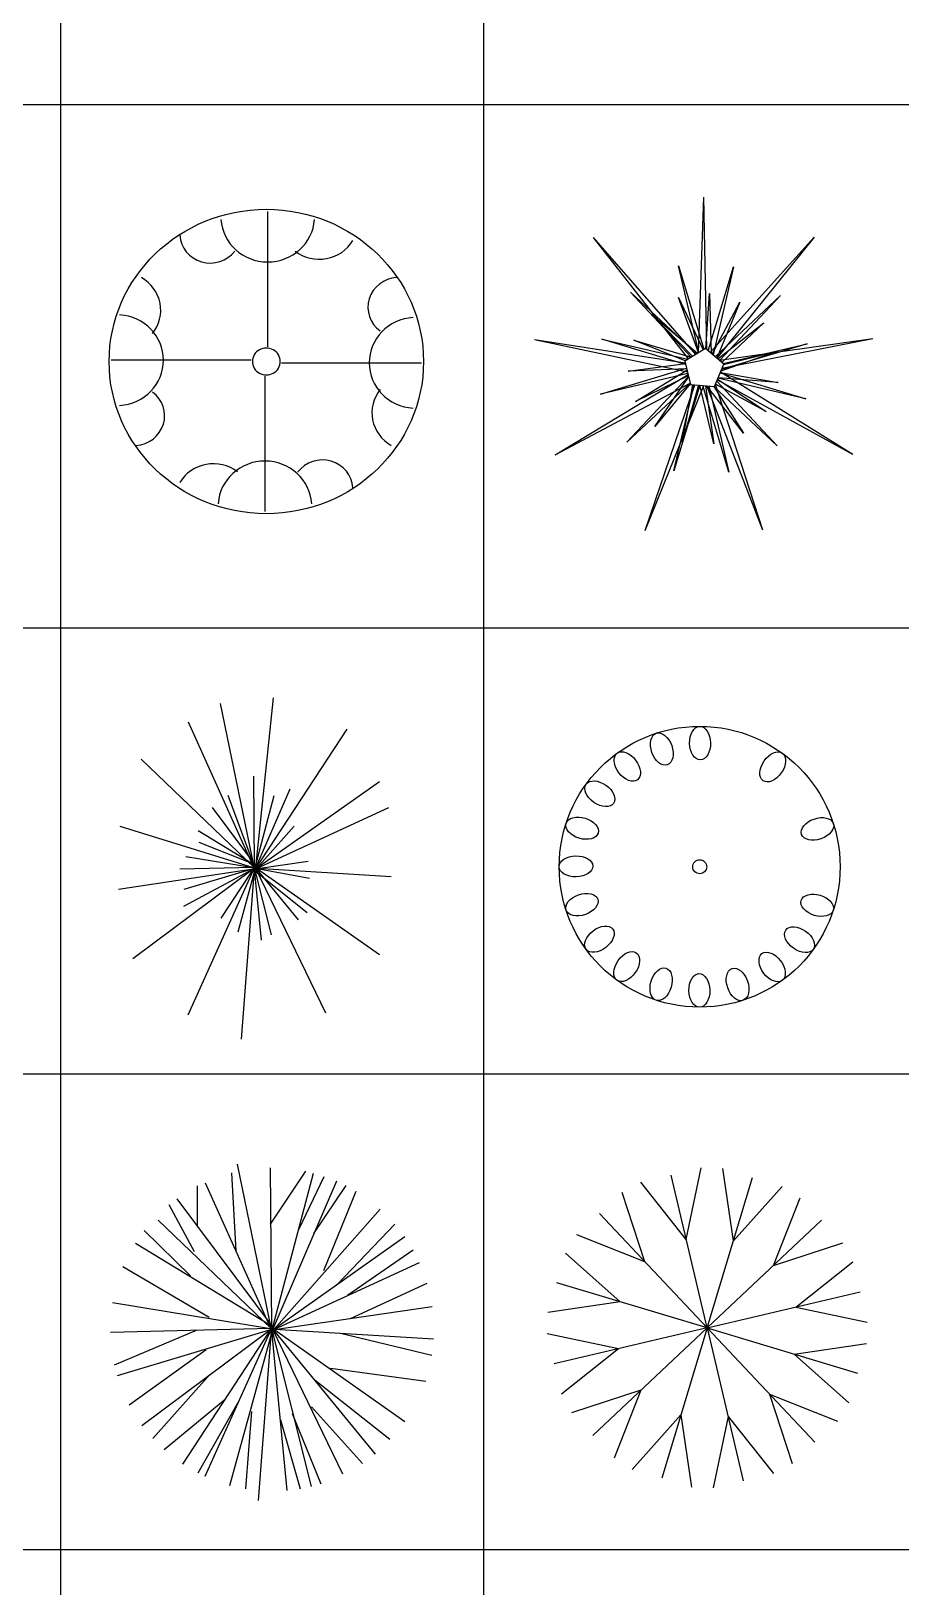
# Model space of a CAD drawing. Header units: millimetres. Extents: x -4017 to 59953, y -688 to 66564.
# Drawn here: x 32919 to 37128, y 18640 to 26172 of the extents above; entities that cross this region are included whole.
import ezdxf

# ---------------------------------------------------------------- set-up
doc = ezdxf.new("R2010")
doc.units = ezdxf.units.MM
doc.layers.add('www.cad-blocks.net', color=7, linetype='Continuous')
doc.styles.get("Standard").update_dxf_attribs({"font": 'arial.ttf'})

# ---------------------------------------------------------------- blocks, each defined once
blk = doc.blocks.new('A$C516926BB')
for p, q in [((35.5196261696467, 38.51941162519506), (35.51962616964624, -2.748136921582045e-06)), ((37.56711555841071, 38.51941162519506), (37.56711555841048, -2.748136921582045e-06)), ((7.570399702672148e-07, 16.44097174518174), (60.31176071131881, 16.44097174518174)), ((7.570399702672148e-07, 13.90716133569913), (62.41206010361452, 13.90716133569913)), ((7.570399702672148e-07, 11.74766378706681), (60.31176071131881, 11.74766378706681)), ((7.570399702672148e-07, 9.444199727758132), (62.41206010361452, 9.444199727757677))]:
    blk.add_line(p, q)
blk = doc.blocks.new('A$C29F56A11')
for p, q in [((0.7671888232991932, 0.8073466483724587), (0.7671888232991932, 1.463451002164902)), ((0.6875050452724736, 0.7430362601712659), (0.0103118539989282, 0.7430362601712659)), ((0.8335663084753833, 0.730144345744975), (1.510759499748929, 0.730144345744975)), ((0.7538825304486636, 0.6658339575437822), (0.7538825304486636, 0.0097296037513388))]:
    blk.add_line(p, q)
for centre, major_axis, ratio, start_param, end_param in [((0.7605356768738147, 0.7365903029581204), (0.7605356674284849, 4.80329680885388e-12), 0.9688584620272679, 3.141592653583274, 9.42477796076286), ((0.7671888232991932, 1.438210403437097), (0.2266267342802971, 2.953994258987239e-11), 0.9688584620265558, 3.202448241993861, 6.222329718506447), ((0.489201210430565, 1.356813276509229), (0.1481153284331378, 3.547726013831181e-12), 0.9688584620257934, 3.205365587959047, 5.637657708359034), ((1.016600479331828, 1.415319080137806), (0.1894357103544801, 6.429052039569909e-13), 0.968858462027022, 4.051036046943272, 5.749411126174619), ((0.05999085657117575, 0.9846808536467506), (0.1894357103544824, 2.326630341471569e-13), 0.9688584620268628, -0.661352933439783, 1.037022145792605), ((1.40069417046152, 0.9994749968113865), (-0.1481153284328618, 2.954685818583955e-12), 0.9688584620283305, -1.507023392381206, 0.9252687280197751), ((0.03636374879783943, 0.7430362601712659), (0.2266267342804439, 3.048824642701761e-11), 0.968858462026459, -1.509940738386124, 1.509940738125441), ((1.48470760494979, 0.730144345744975), (0.2266267342802166, 3.048718968086977e-11), 0.9688584620273752, 1.63165191520273, 4.651533391716182), ((0.7605356768738147, 0.7365903029581204), (0.06729623038199863, 3.400140614406845e-12), 0.9688584620288434, 1.570796326745945, 4.712388980335739), ((0.7605356768738147, 0.7365903029581204), (0.067296230382226, 1.569427774144766e-12), 0.9688584620255699, 4.712388980362094, 7.853981633951888), ((0.1203771832861094, 0.473705609104627), (0.1481153284331739, 3.876509445056144e-12), 0.9688584620249229, -1.507023392426025, 0.925268727976678), ((1.461080497176681, 0.4884997522692629), (-0.1894357103544724, 2.173037410577679e-12), 0.968858462025998, -0.6613529334274114, 1.037022145804878), ((0.5044708744160289, 0.05786152577843495), (0.1894357103544801, 6.429052039569909e-13), 0.968858462027022, 0.9094433933534796, 2.607818472584825), ((0.7538825304486636, 0.03497020247914406), (0.2266267342801832, 2.680902800207618e-15), 0.9688584620270426, 0.06085558853859152, 3.080737065051177), ((1.031870143317292, 0.1163673294070122), (0.1481153284331378, 3.547726013831181e-12), 0.9688584620257934, 0.0637729343692548, 2.496065054769241)]:
    blk.add_ellipse(centre, major_axis=major_axis, ratio=ratio, start_param=start_param, end_param=end_param)
blk = doc.blocks.new('A$C786925C6')
for p, q in [((0.8176314738759629, 1.613049550503092), (0.7918096085709294, 0.8595592037513597)), ((0.8176314738759629, 1.613049550503092), (0.8326840435888698, 0.8759690960655462)), ((0.2835525202549434, 1.417688612201573), (0.778675854052608, 0.851514611017592)), ((0.2835525202549434, 1.417688612201573), (0.7433955137698831, 0.8299049510426357)), ((1.352335324724208, 1.419405502599602), (0.850202373913362, 0.8610006936830814)), ((1.352335324724208, 1.419405502599602), (0.8814165168348609, 0.8343300097449173)), ((0.7954315270812913, 0.8617776752012105), (0.6972946452397082, 1.281243769251432)), ((0.6972946452397082, 1.281243769251432), (0.8198633037620766, 0.8767424511158879)), ((0.8405718868768872, 0.8692293891303962), (0.9633754145891089, 1.275151650813768)), ((0.9633754145891089, 1.275151650813768), (0.8639351742024246, 0.8492668082769796)), ((0.7585973421644212, 0.839216265504092), (0.4638158792211016, 1.153479362313647)), ((0.4638158792211016, 1.153479362313647), (0.7831186148816869, 0.8542358588890693)), ((0.8289152710756298, 0.879189294696971), (0.846780243182593, 1.146983540502561)), ((0.846780243182593, 1.146983540502561), (0.8548397333456705, 0.8570383376415975)), ((0.8745338534467919, 0.8402108484458495), (1.190762059953613, 1.136835385216045)), ((1.190762059953613, 1.136835385216045), (0.8957681665003747, 0.8220673532503042)), ((0.7935982992112258, 0.8606547996662357), (0.695795066234723, 1.126714441827289)), ((0.695795066234723, 1.126714441827289), (0.8165050628228983, 0.8746854855573929)), ((0.8601951456707866, 0.8524624468439015), (0.9929562538818573, 1.104089101847421)), ((0.9929562538818573, 1.104089101847421), (0.8816458661533488, 0.8341340439835676)), ((0.7643932501787276, 0.8427663333391138), (0.5661074318254578, 1.046786517124247)), ((0.5661074318254578, 1.046786517124247), (0.7884532406555991, 0.8575033854515368)), ((0.8862329508049243, 0.8302146448500025), (1.1090479381553, 1.005447963989127)), ((1.1090479381553, 1.005447963989127), (0.9066555101421727, 0.8127647463627454)), ((-5.811807568534277e-08, 0.9247342419243978), (0.7393509713472213, 0.7680828656846188)), ((-5.811807568534277e-08, 0.9247342419243978), (0.7289377841707392, 0.8114969106572971)), ((0.7308661014876634, 0.8034574840391997), (0.3254995632919417, 0.9260927996615465)), ((0.3254995632919417, 0.9260927996615465), (0.741756056002032, 0.8289007621813198)), ((0.4801415101094335, 0.9210200306947627), (0.7583864044158872, 0.8390870634289058)), ((0.7293084852919947, 0.8212764658017022), (0.4801415101094335, 0.9210200306947627)), ((1.637470198411393, 0.9273646706215004), (0.8951996850341857, 0.8225530878621612)), ((1.637470198411393, 0.9273646706215004), (0.9067874336565183, 0.7830841821714785)), ((0.8268036848032807, 0.8809935233284705), (0.7269400452137234, 0.8198257659473711)), ((0.9158372619629063, 0.8049194692573565), (0.8268036848032807, 0.8809935233284705)), ((1.17498198912449, 0.8681160757907946), (0.90171813367715, 0.7708530528159372)), ((1.318526513373854, 0.9033567041262813), (0.9046596348894127, 0.7779502618791412)), ((0.9119549758318044, 0.8082366587314027), (1.318526513373854, 0.9033567041262813)), ((0.9147738539863894, 0.802353694786234), (1.17498198912449, 0.8681160757907946)), ((0.09965114152714705, 0.3648452680995433), (0.7427611931436786, 0.7538651703077903)), ((0.3194074426380666, 0.6600121271260377), (0.7350628798949401, 0.7859605233250022)), ((0.741581725798369, 0.758782535942828), (0.3194074426380666, 0.6600121271260377)), ((0.4527615899355624, 0.771161150594935), (0.7297568986234637, 0.8080819070962661)), ((0.7360222994780088, 0.7819605678444077), (0.4527615899355624, 0.771161150594935)), ((0.4887019082154893, 0.6231218386201363), (0.7374295630659162, 0.7760934876109786)), ((0.7269400452137234, 0.8198257659473711), (0.7542544988766622, 0.7059479587985606)), ((0.8709993992058571, 0.6967353607974474), (0.9158372619629063, 0.8049194692573565)), ((0.8982845502910095, 0.7625685554110078), (1.312434392719979, 0.637276031591)), ((0.8990211147581704, 0.764345726860256), (1.179357810353849, 0.715839368344632)), ((1.539618318631028, 0.3671584282740241), (0.8998519640767881, 0.7663503873889113)), ((0.09965114152714705, 0.3648452680995433), (0.752658854633637, 0.7126004245531021)), ((0.4471718960580802, 0.4265334460342274), (0.7450392646794626, 0.7443675690037708)), ((0.7525644411955454, 0.7129940474856085), (0.4471718960580802, 0.4265334460342274)), ((0.7440103916583212, 0.7486570856535764), (0.4887019082154893, 0.6231218386201363)), ((0.5358782153678021, -3.594641384552233e-08), (0.7760301979501492, 0.7042295902770093)), ((0.5358782153678021, -3.594641384552233e-08), (0.8185207772203285, 0.7008765647947257)), ((0.5817480574291949, 0.5024994367049658), (0.7456533691311051, 0.7418072809937257)), ((0.7536066890531856, 0.70864876924702), (0.5817480574291949, 0.5024994367049658)), ((0.6745585414391826, 0.2882171804365043), (0.7717721148969758, 0.7045656050179332)), ((0.79984607510778, 0.702350226795943), (0.6745585414391826, 0.2882171804365043)), ((0.715811513084418, 0.4301506539616184), (0.7662940319978588, 0.7049978926411313)), ((0.7930730262889938, 0.702884703040354), (0.715811513084418, 0.4301506539616184)), ((0.7542544988766622, 0.7059479587985606), (0.8709993992058571, 0.6967353607974474)), ((0.8677114857530341, 0.41858525219277), (0.7990878215741759, 0.7024100622584228)), ((0.9406393107722124, 0.2821250619990678), (0.8136358741355707, 0.7012620432901713)), ((0.8272149877964239, 0.700190485430312), (0.8677114857530341, 0.41858525219277)), ((1.104565667428233, 0.0009135023526596342), (0.8339623012093398, 0.6996580400232233)), ((1.011183090216718, 0.4698029944361224), (0.8342372494926167, 0.6996363432469934)), ((0.8431238348541683, 0.698935083163633), (0.9406393107722124, 0.2821250619990678)), ((1.17411807680719, 0.4098894689366261), (0.8677722732811617, 0.6969900204335318)), ((0.8682305906552301, 0.6969538535972788), (1.011183090216718, 0.4698029944361224)), ((1.104565667428233, 0.0009135023526596342), (0.874907993071929, 0.706165956198447)), ((1.121418782636056, 0.5749478677560091), (0.8756233864760361, 0.7078920464714429)), ((0.8814353685384049, 0.7219151077440529), (1.17411807680719, 0.4098894689366261)), ((1.539618318631028, 0.3671584282740241), (0.8839773188185518, 0.7280482864621263)), ((0.885908314279277, 0.7327073627259324), (1.121418782636056, 0.5749478677560091)), ((1.312434392719979, 0.637276031591), (0.8874797907299126, 0.7364989970610623)), ((1.179357810353849, 0.715839368344632), (0.8882183986133896, 0.7382810988224264))]:
    blk.add_line(p, q)
blk = doc.blocks.new('A$C20FE4B76')
for p, q in [((0.493278485817882, 1.62618740097696), (0.6571361115022682, 0.8273245540910921)), ((0.6653853236125542, 0.831719168481186), (0.7508904433686894, 1.652417354978752)), ((0.3383297989223593, 1.536684717917296), (0.6571361115022682, 0.8273245540910921)), ((0.6653853236125542, 0.8272106919878297), (1.107679988532936, 1.500761533624654)), ((0.6572605469514201, 0.8318313130287152), (0.1102184016860974, 1.355576696987555)), ((0.6542437474017788, 1.273316667770132), (0.6579360139367054, 0.8362276449745423)), ((0.8289462534489758, 1.210897588043053), (0.6579360139367054, 0.8139184595677307)), ((1.263856385299732, 1.246499005869964), (0.6690775901474808, 0.8272106919878297)), ((0.6653853236125542, 0.8183492037078395), (0.5315568558728501, 1.179649182003004)), ((0.6579360139367054, 0.8139184595677307), (0.754582709903616, 1.179649182003004)), ((0.4535010457925637, 1.121660846416034), (0.6765268998231022, 0.8227799478477209)), ((0.6690775901474808, 0.8272106919878297), (1.308422690142379, 1.121660846416034)), ((0.007449337731031846, 1.032424104788788), (0.6690775901474808, 0.8272884243410772)), ((0.3865868119225979, 1.010114919381977), (0.650486704261084, 0.8495976097478888)), ((0.6579360139367054, 0.8139184595677307), (0.8512294058702992, 1.032424104788788)), ((0.650486704261084, 0.8495976097478888), (0.3902790784575245, 0.9521265837950068)), ((0.6542437474017788, 0.831719168481186), (0.2973894256315361, 0.8227799478477209)), ((0.3271218877287083, 0.8852767599280469), (0.6542437474017788, 0.831719168481186)), ((0.6579360139367054, 0.831719168481186), (0.7396840905521458, 0.5060983403661794)), ((0.661628280471632, 0.831719168481186), (0.869820291756696, 0.5774566407264956)), ((0.6728346332881756, 0.8272884243410772), (0.9181436397402649, 0.8629675745212353)), ((0.6728346332881756, 0.8272884243410772), (2.805541043926496e-08, 0.7246817179407117)), ((0.07046554100497815, 0.3916057252504288), (0.6534452515786597, 0.8271503868820673)), ((0.3159803115179329, 0.6443841969469304), (0.6579360139367054, 0.8272884243410772)), ((0.6579360139367054, 0.8272884243410772), (0.3159803115179329, 0.7246817179407117)), ((0.3383297989223593, 0.1178921307648579), (0.6571361115022682, 0.8272522945910623)), ((0.4981321272409787, 0.5863958613599607), (0.6467944377261574, 0.8139184595677307)), ((0.579880203856419, 0.5194683051395259), (0.6579360139367054, 0.8049792389342656)), ((0.6572605469514201, 0.8227455356534392), (0.5944395439928485, 3.553486749297008e-08)), ((0.6579360139367054, 0.8227799478477209), (0.6913607425688042, 0.4793584108194864)), ((0.6579360139367054, 0.8183492037078395), (0.9143865965993427, 0.6131357909066537)), ((1.0036487594964, 0.1270753855110343), (0.6653853236125542, 0.827366156694552)), ((1.263856385299732, 0.4080778428124177), (0.6690775901474808, 0.827366156694552)), ((1.319564266352927, 0.7871785300210377), (0.6728346332881756, 0.8272884243410772)), ((0.9255929494158863, 0.7782393093875726), (0.6802191663580288, 0.8227799478477209))]:
    blk.add_line(p, q)
blk = doc.blocks.new('A$C1680341F')
for centre, major_axis, ratio, start_param, end_param in [((0.6798071595551392, 0.6798068776781747), (-0.6798071539632311, 6.743643119970126e-07), 0.9999996362022686, 3.141593645583704, 9.42477895276329), ((0.6815344403094059, 1.278479247123641), (-0.001727281563264631, 0.08113453719440529), 0.6244795350505238, -1.583237452251751e-08, 6.283185291347212), ((0.4964498976655705, 1.249711894571192), (-0.02671471265235457, 0.07662976753420733), 0.624479486018857, -2.31512709225612e-07, 6.283185075666877), ((0.8664499046567471, 1.248644376846414), (0.02342922831580444, 0.07769728621462439), 0.6244794973836927, 2.05872769942772e-07, 6.283185513052356), ((0.3293136413244611, 1.165158268413279), (-0.04908711574240614, 0.06462393864839988), 0.6244793690165314, -3.587718067077361e-07, 6.283184948407779), ((1.033095476736207, 1.163127728774498), (0.04629231680976054, 0.06665447913537229), 0.6244793874052408, 3.489677975476724e-07, 6.283185656147384), ((0.1964861325448055, 1.033095066333772), (-0.06665452356017268, 0.04629227091765478), 0.6244792287381805, -3.489592619310145e-07, 6.283184958220325), ((1.165158726860227, 1.030300268400197), (0.06462398415379822, 0.0490870689273807), 0.624479247128871, 3.587693249151869e-07, 6.283185665948912), ((0.1109694534450227, 0.8664495549624007), (-0.07769732050471195, 0.02342919981468511), 0.624479118760915, -2.058629033907522e-07, 6.283185101316683), ((1.249712383861606, 0.8631640727799095), (0.07662980313649376, 0.02671468077585305), 0.6244791301274789, 2.315206908409806e-07, 6.283185538700277), ((0.08113457231411303, 0.6815341577209892), (0.08113456674533344, 0.001727279329178537), 0.6244790810922565, 3.141592669451764, 9.42477797663135), ((0.6798071595551392, 0.6798068776781747), (0.02403480805150999, 0.02403480805150999), 0.9999999999951763, 5.497787143779727, 11.78097245095931), ((1.278479746796393, 0.6780795974693774), (0.08113456674530767, 0.001727279330389377), 0.6244790810922565, 1.583807329730291e-08, 6.283185323017659), ((0.1099019352488995, 0.4964496824104572), (0.07662980313645974, 0.0267146807757232), 0.6244791301254092, 3.141592885108447, 9.424778192288034), ((1.248644865665483, 0.4931642003939487), (-0.07769732050502494, 0.02342919981364713), 0.6244791187609149, 3.141592447705497, 9.424777754885083), ((0.1944555922502786, 0.3293134869561527), (0.06462398415379822, 0.0490870689273807), 0.624479247128871, 3.141593012359118, 9.424778319538705), ((1.1631281865657, 0.3265186890225777), (-0.06665452356103141, 0.04629227091641827), 0.6244792287365826, 3.141592304600826, 9.424777611780412), ((0.326518842291307, 0.1964860265818515), (0.04629231680976054, 0.06665447913537229), 0.6244793874052408, 3.14159300255759, 9.424778309737176), ((1.030300677786045, 0.1944554869430704), (-0.04908711574185356, 0.0646239386488196), 0.6244793690182262, 3.141592294831677, 9.424777602011265), ((0.4931644143707672, 0.1109693785099353), (0.02342922831580444, 0.07769728621462439), 0.6244794973836927, 3.141592859462564, 9.424778166642149), ((0.6780798788010998, 0.08113450823270796), (-0.001727281563264631, 0.08113453719440529), 0.6244795350505238, 3.141592637757419, 9.424777944937006), ((0.8631644214449352, 0.1099018606191748), (-0.02671471265235457, 0.07662976753420733), 0.624479486018857, 3.141592422077084, 9.42477772925667)]:
    blk.add_ellipse(centre, major_axis=major_axis, ratio=ratio, start_param=start_param, end_param=end_param)
blk = doc.blocks.new('A$C72DE2D92')
for p, q in [((0.6079354710350344, 1.207900407037414), (0.5869554610867453, 1.586422173128085)), ((0.6142961410137104, 1.628224614048122), (0.7783590453400393, 0.8283609626544148)), ((0.7726218074442386, 1.611257871089265), (0.779159949886207, 0.8372752072089042)), ((0.7754630577312582, 1.337409086684829), (0.9458019532853541, 1.594182397810528)), ((0.779159949886207, 0.8149380731517795), (0.9827537698970445, 1.585378429287857)), ((0.4218585657899894, 1.332972791768498), (0.4218585657899894, 1.523140812488464)), ((0.4591533364766747, 1.538609803249756), (0.7783590453400393, 0.8283609626544148)), ((1.0943811707225, 1.546685165354575), (0.779159949886207, 0.8149380731517795)), ((0.9131560761395576, 1.315149782370099), (1.035104761676166, 1.569580480611648)), ((0.9838510314257292, 1.292812648322069), (1.141361191091619, 1.524430881748913)), ((0.4070061394056665, 1.203464112121083), (0.284678801409882, 1.432400767495437)), ((0.3220340638122252, 1.461358349623652), (0.7977741261809115, 0.8238106629844424)), ((1.03223491825338, 1.114115575911001), (1.188829083580686, 1.497858676278383)), ((0.7784836366799937, 0.8328733675987223), (0.2307561643351619, 1.357274892646501)), ((0.779159949886207, 0.8149380731517795), (1.306205843365888, 1.410729278630697)), ((0.388391963110962, 1.087342146946867), (0.1632980426320501, 1.307110901040687)), ((1.09923298137528, 1.047182003500438), (1.37674668539762, 1.338603221054427)), ((0.120888201400021, 1.246519487100841), (0.771701307812009, 0.8506619216909712)), ((1.42532712884713, 1.275897351506273), (0.7903154841155811, 0.8282469579007739)), ((1.147616868202704, 0.9935573158295483), (1.464609641257084, 1.213425330301561)), ((0.4777010946918381, 0.886385770221068), (0.06057273000033092, 1.130640864121233)), ((0.7903154841155811, 0.8282469579007739), (1.49538543023823, 1.152966666359589)), ((1.162534152342232, 0.881871645571664), (1.53316313490086, 1.052221740568939)), ((0.01066527577245324, 0.9579765823000344), (0.7754630577312582, 0.8327610825501779)), ((0.7940772340257354, 0.8283247876340738), (1.557935048392892, 0.9394246533270234)), ((0.7754630577312582, 0.8327610825501779), (5.952279025223106e-08, 0.8133356912701402)), ((0.779159949886207, 0.8327610825501779), (0.9710837985344369, 0.0682855730897245)), ((0.7828568420413831, 0.8327610825501779), (1.281080394103356, 0.2242863436645166)), ((0.4143999237248863, 0.8238106629844424), (0.01904956118255541, 0.6560232170718336)), ((0.779159949886207, 0.8283247876340738), (0.03258603338349531, 0.6043089572328881)), ((0.1527279439371796, 0.3635379228273905), (0.774663561556963, 0.828186577249653)), ((0.3502976415309149, 0.1756520953817926), (0.7680044156568329, 0.8149380731517795)), ((0.4591533364766747, 0.1180397720274868), (0.7783590453400393, 0.8282886126226003)), ((0.5786132921775788, 0.07243222138299643), (0.779159949886207, 0.805987653586044)), ((0.7784836366799937, 0.8237762076785202), (0.7155839324125282, -1.681178218859714e-08)), ((0.779159949886207, 0.8238106629844424), (0.8546082242066859, 0.04861925865657213)), ((1.125305799743956, 0.1272345314323502), (0.7866185919515374, 0.8284026173764687)), ((1.42532712884713, 0.3807522237709691), (0.7903154841155811, 0.8284026173764687)), ((1.564398245216125, 0.7805498090967831), (0.7940772340257354, 0.8283247876340738)), ((1.114150265514581, 0.8104239485023754), (1.555982263339956, 0.7043631530098082)), ((0.462783810552537, 0.730025831867124), (0.09072573492517222, 0.4622047961868248)), ((0.4813979868470142, 0.6094675717765767), (0.204878879995249, 0.3000912337372483)), ((1.065766378687158, 0.640755125399437), (1.527229320748802, 0.5781800181628114)), ((0.9913096734908322, 0.5826941428122154), (1.352307949742226, 0.2968255248019886)), ((0.55585469204334, 0.4889093116951244), (0.2608725834991219, 0.2446968230076436)), ((0.6191558630191594, 0.4754447674706626), (0.4236184928358853, 0.1325972034683218)), ((0.9726954971963551, 0.4531854631559327), (1.219662810146019, 0.1784866123425672)), ((0.6823921762313603, 0.4308483291079028), (0.6534701240295817, 0.0560890345129792)), ((0.8238469445586816, 0.3906103559190797), (0.9181320509701436, 0.05709875061029379)), ((0.8796246156964571, 0.4218979095421673), (1.018348852403506, 0.08157682317755643))]:
    blk.add_line(p, q)
at = {"flags": 9}
for tag, p, width in [('YSIZE', (0.7718099629701101, 0.8207492501530851), 0.8000002911864098), ('XSIZE', (0.776702707283448, 0.8207492501530851), 0.8000002911864098), ('YSIZE', (0.7826598854753684, 0.8262321947822784), 0.8000002915130963), ('XSIZE', (0.7826598854753684, 0.8262321947822784), 0.8000002915130963)]:
    blk.add_attdef(tag, p, '', height=0.0003131999919787631, dxfattribs=dict(at, width=width))
blk = doc.blocks.new('A$C302E0012')
for p, q in [((0.7743481185016208, 0.7743478068214245), (0.599888474408317, 1.514262759209487)), ((0.6733451666834753, 1.202719621304823), (0.7459243735959262, 1.548695571209464)), ((0.9010629816389155, 1.195830137918165), (0.8495320350707516, 1.545560975579974)), ((0.6733451666834753, 1.202719621304823), (0.4538525754394414, 1.479829947246117)), ((0.7743481185016208, 0.7743478068214245), (0.993219245679029, 1.502362742526657)), ((0.9010629816389155, 1.195830137918165), (1.136906456268889, 1.459164509468565)), ((0.4726910113170106, 1.094827222840195), (0.3625584102067023, 1.430740774716469)), ((1.094827651274045, 1.076004804316426), (1.225066024923308, 1.404646058067328)), ((0.7743481185016208, 0.7743478068214245), (0.2533040240955415, 1.327903161912673)), ((0.7743481185016208, 0.7743478068214245), (1.327903675139169, 1.295391711709499)), ((0.4726910113170106, 1.094827222840195), (0.1440496380023433, 1.225065549108876)), ((0.3528656341115948, 0.9010626236802182), (0.08953116676070749, 1.136906012510963)), ((1.094827651274045, 1.076004804316426), (1.430741325355029, 1.186137365344621)), ((1.202720089005652, 0.8753507219405492), (1.479830515752155, 1.094843233333677)), ((0.7743481185016208, 0.7743478068214245), (0.04633291799859762, 0.9932188541918094)), ((0.7743481185016208, 0.7743478068214245), (1.51426334023995, 0.9488073874786096)), ((0.3528656341115948, 0.9010626236802182), (0.003134669218525232, 0.8495316958703825)), ((1.202720089005652, 0.8753507219405492), (1.548696164718649, 0.8027715416192223)), ((0.7743481185016208, 0.7743478068214245), (0.03443289694541818, 0.5998882262076677)), ((0.7743481185016208, 0.7743478068214245), (0.2207925620646165, 0.2533039018060208)), ((0.7743481185016208, 0.7743478068214245), (0.555476991552041, 0.04633287098658911)), ((0.7743481185016208, 0.7743478068214245), (1.295392213117339, 0.2207924516026196)), ((0.7743481185016208, 0.7743478068214245), (0.9488077626131144, 0.03443285425805698)), ((0.7743481185016208, 0.7743478068214245), (1.502363319232472, 0.5554767593214365)), ((0.3459761481797159, 0.6733448917436817), (7.243943400681019e-08, 0.7459240720695561)), ((1.19583060311038, 0.6476329898330278), (1.54556156798526, 0.6991639176451372)), ((0.3459761481797159, 0.6733448917436817), (0.06886572141502256, 0.4538523803505541)), ((1.19583060311038, 0.6476329898330278), (1.459165070452173, 0.4117896009977358)), ((0.4538685859388352, 0.4726908091968198), (0.1179549118487557, 0.3625582481663514)), ((0.4538685859388352, 0.4726908091968198), (0.3236302122804773, 0.1440495554411427)), ((1.076005225914059, 0.4538683906685037), (1.404646599219632, 0.3236300644020957)), ((1.076005225914059, 0.4538683906685037), (1.186137826996855, 0.1179548387988234)), ((0.6476332556012494, 0.3528654755882599), (0.411789780943991, 0.08953110404218023)), ((0.6476332556012494, 0.3528654755882599), (0.6991642021330335, 0.00313463793554547)), ((0.875351070365241, 0.345975992162721), (0.8027718636442387, 4.230150807416067e-08)), ((0.875351070365241, 0.345975992162721), (1.094843661791629, 0.06886566626485546))]:
    blk.add_line(p, q)

msp = doc.modelspace()

# ---------------------------------------------------------------- block references
at = {"xscale": 1000, "yscale": 1000, "zscale": 1000}
for name, p in [('A$C29F56A11', (33297.07268461667, 23835.66962972748)), ('A$C786925C6', (35355.71800250037, 23754.84139830693)), ('A$C20FE4B76', (33341.64583250962, 21290.85423921602)), ('A$C1680341F', (35475.06416138018, 21446.24429109256)), ('A$C72DE2D92', (33302.98901849648, 19057.6708792359)), ('A$C302E0012', (35416.67746009574, 19118.92529148096))]:
    msp.add_blockref(name, p, dxfattribs=at)
at = {"layer": 'www.cad-blocks.net', "color": 155, "true_color": 0x546d8e, "xscale": 1000, "yscale": 1000, "zscale": 1000}
msp.add_blockref('A$C516926BB', (-2458.724652816185, 9375.590504619991), dxfattribs=at)

doc.saveas('drawing.dxf')
